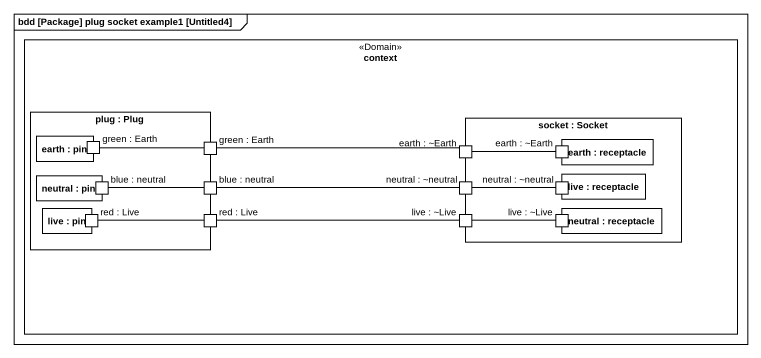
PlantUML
@startuml
mainframe bdd [Package] plug socket example1 [Untitled4]
rectangle context <<Domain>> {
  rectangle "plug : Plug" as plug {
    rectangle "earth : pin" as earth {
      port "green : Earth" as green_Earth
    }
    port "green : Earth" as green_Earth_2
    rectangle "neutral : pin" as neutral {
      port "blue : neutral" as blue_neutral
    }
    port "blue : neutral" as blue_neutral_2
    rectangle "live : pin" as live_2 {
      port "red : Live" as red_Live
    }
    port "red : Live" as red_Live_2
  }
  rectangle "socket : Socket" as socket {
    port "earth : ~Earth" as earth_Earth
    rectangle "earth : receptacle" as earth_2 {
      port "earth : ~Earth" as earth_Earth_2
    }
    port "neutral : ~neutral" as neutral_neutral
    rectangle "live : receptacle" as live {
      port "neutral : ~neutral" as neutral_neutral_2
    }
    port "live : ~Live" as live_Live
    rectangle "neutral : receptacle" as neutral_2 {
      port "live : ~Live" as live_Live_2
    }
  }
}
green_Earth -right- green_Earth_2
green_Earth_2 -right- earth_Earth
earth_Earth_2 -left- earth_Earth
blue_neutral -right- blue_neutral_2
blue_neutral_2 -right- neutral_neutral
neutral_neutral_2 -left- neutral_neutral
red_Live -right- red_Live_2
red_Live_2 -right- live_Live
live_Live_2 -left- live_Live
@enduml
